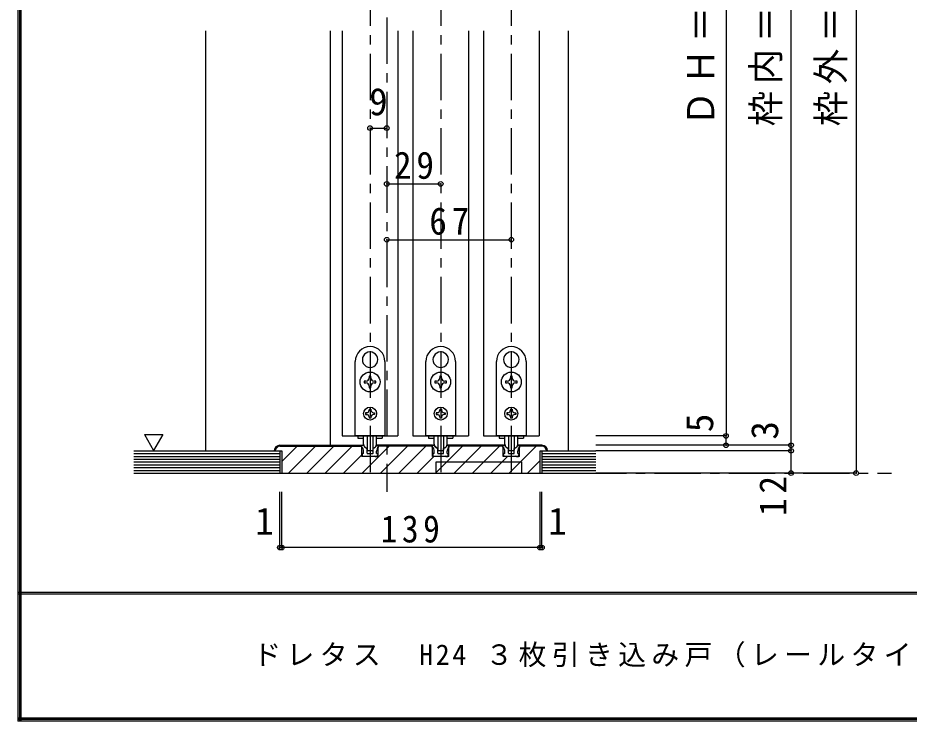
# Model space of a CAD drawing. Units: millimetres at full size, sheet at 1:5. Extents: x -973 to 977, y -718 to 696.
# Drawn here: x -973.3 to -493.8, y -700.8 to -322.7 of the extents above; entities that cross this region are included whole.
import ezdxf
from ezdxf.enums import TextEntityAlignment as Align

# ---------------------------------------------------------------- set-up
doc = ezdxf.new("R2010")
doc.units = ezdxf.units.MM
doc.header["$LTSCALE"] = 5
doc.header["$PDMODE"] = 32
doc.header["$PDSIZE"] = 2.5
doc.linetypes.add('CHAIN1', pattern=[8, 5, -1, 1, -1])
doc.linetypes.add('DASHED1', pattern=[1.8, 1.2, -0.6])
for name, color, linetype in [('0-1_通り芯', 4, 'CHAIN1'), ('0-3_仕上げ', 2, 'Continuous'), ('0-4_枠', 3, 'Continuous'), ('0-6_扉', 6, 'Continuous'), ('0-7_金物', 7, 'Continuous'), ('0-A_文字', 7, 'Continuous'), ('0-B_寸法', 7, 'Continuous'), ('0-C_ハッチ', 4, 'DASHED1'), ('F-1_枠', 6, 'Continuous'), ('F-A_文字', 7, 'Continuous')]:
    doc.layers.add(name, color=color, linetype=linetype)
doc.styles.add('ＭＳ ゴシック', font='')
doc.styles.get('ＭＳ ゴシック').set_extended_font_data('MS Gothic')

msp = doc.modelspace()

# ---------------------------------------------------------------- linework, layer by layer
at = {"layer": '0-1_通り芯'}
for p, q in [((-774.847, -2.5), (-774.847, -577.5)), ((-783.847, -62), (-783.847, -567.5)), ((-745.847, -62), (-745.847, -567.5)), ((-707.847, -62), (-707.847, -567.5)), ((-910.847, -567.5), (-503.347, -567.5))]:
    msp.add_line(p, q, dxfattribs=at)
at = {"layer": '0-3_仕上げ'}
for p, q in [((-910.847, -555.5), (-832.347, -555.5)), ((-832.347, -555.5), (-832.347, -567.5)), ((-691.347, -555.5), (-691.347, -567.5)), ((-691.347, -555.5), (-662.347, -555.5)), ((-910.847, -567.5), (-662.347, -567.5))]:
    msp.add_line(p, q, dxfattribs=at)
at = {"layer": '0-3_仕上げ', "color": 7}
for p, q in [((-910.847, -557), (-832.347, -557)), ((-910.847, -558.5), (-832.347, -558.5)), ((-910.847, -560), (-832.347, -560)), ((-691.347, -557), (-662.347, -557)), ((-691.347, -558.5), (-662.347, -558.5)), ((-691.347, -560), (-662.347, -560)), ((-910.847, -561.5), (-832.347, -561.5)), ((-910.847, -563), (-832.347, -563)), ((-910.847, -564.5), (-832.347, -564.5)), ((-691.347, -561.5), (-662.347, -561.5)), ((-691.347, -563), (-662.347, -563)), ((-691.347, -564.5), (-662.347, -564.5)), ((-910.847, -566), (-832.347, -566)), ((-691.347, -566), (-662.347, -566))]:
    msp.add_line(p, q, dxfattribs=at)
at = {"layer": '0-4_枠', "color": 4}
for p, q in [((-872.347, -329.75), (-872.347, -555.5)), ((-805.347, -329.75), (-805.347, -552.5)), ((-677.347, -329.75), (-677.347, -555.5))]:
    msp.add_line(p, q, dxfattribs=at)
at = {"layer": '0-4_枠'}
for p, q in [((-835.347, -555.5), (-831.347, -555.5)), ((-832.347, -552.5), (-788.247, -552.5)), ((-832.347, -553), (-788.247, -553)), ((-831.347, -555.5), (-831.347, -567.5)), ((-779.447, -558.5), (-779.447, -552.5)), ((-750.247, -552.5), (-779.447, -552.5)), ((-750.247, -553), (-779.447, -553)), ((-750.247, -558.5), (-750.247, -552.5)), ((-741.447, -558.5), (-741.447, -552.5)), ((-712.247, -552.5), (-741.447, -552.5)), ((-712.247, -553), (-741.447, -553)), ((-712.247, -558.5), (-712.247, -552.5)), ((-703.447, -558.5), (-703.447, -552.5)), ((-691.347, -552.5), (-703.447, -552.5)), ((-691.347, -553), (-703.447, -553)), ((-741.447, -558.5), (-750.247, -558.5)), ((-703.447, -558.5), (-712.247, -558.5))]:
    msp.add_line(p, q, dxfattribs=at)
for points in [[(-832.347, -567.5), (-692.347, -567.5), (-692.347, -555.5), (-688.347, -555.5)], [(-779.447, -558.5), (-788.247, -558.5), (-788.247, -552.5)], [(-748.347, -567.5), (-748.347, -561.5), (-702.347, -561.5), (-702.347, -567.5)]]:
    msp.add_lwpolyline(points, dxfattribs=at)
for centre, radius, start, end in [((-832.347, -555.5), 3, 90, 180), ((-832.347, -555.5), 2.5, 90, 180), ((-691.347, -555.5), 3, 0, 90), ((-691.347, -555.5), 2.5, 0, 90)]:
    msp.add_arc(centre, radius, start, end, dxfattribs=at)
at = {"layer": '0-6_扉'}
for p, q in [((-798.847, -329.75), (-798.847, -547.5)), ((-768.847, -329.75), (-768.847, -547.5)), ((-760.847, -329.75), (-760.847, -547.5)), ((-730.847, -329.75), (-730.847, -547.5)), ((-722.847, -329.75), (-722.847, -547.5)), ((-692.847, -329.75), (-692.847, -547.5)), ((-798.847, -547.5), (-768.847, -547.5)), ((-760.847, -547.5), (-730.847, -547.5)), ((-722.847, -547.5), (-692.847, -547.5))]:
    msp.add_line(p, q, dxfattribs=at)
at = {"layer": '0-7_金物'}
for p, q in [((-783.946, -502.351), (-783.847, -502.45)), ((-783.748, -502.351), (-783.847, -502.45)), ((-745.946, -502.351), (-745.847, -502.45)), ((-745.748, -502.351), (-745.847, -502.45)), ((-707.946, -502.351), (-707.847, -502.45)), ((-707.748, -502.351), (-707.847, -502.45)), ((-791.847, -547.5), (-791.847, -507.5)), ((-775.847, -507.5), (-775.847, -547.5)), ((-753.847, -547.5), (-753.847, -507.5)), ((-737.847, -507.5), (-737.847, -547.5)), ((-715.847, -547.5), (-715.847, -507.5)), ((-699.847, -507.5), (-699.847, -547.5)), ((-787.489, -508.489), (-787.354, -508.525)), ((-787.391, -508.66), (-787.354, -508.525)), ((-780.205, -508.489), (-780.34, -508.525)), ((-780.303, -508.66), (-780.34, -508.525)), ((-749.489, -508.489), (-749.354, -508.525)), ((-749.391, -508.66), (-749.354, -508.525)), ((-742.205, -508.489), (-742.34, -508.525)), ((-742.303, -508.66), (-742.34, -508.525)), ((-711.489, -508.489), (-711.354, -508.525)), ((-711.391, -508.66), (-711.354, -508.525)), ((-704.205, -508.489), (-704.34, -508.525)), ((-704.303, -508.66), (-704.34, -508.525)), ((-784.347, -515.35), (-784.347, -516.3)), ((-783.347, -515.35), (-784.347, -515.35)), ((-783.347, -516.3), (-783.347, -515.35)), ((-746.347, -515.35), (-746.347, -516.3)), ((-745.347, -515.35), (-746.347, -515.35)), ((-745.347, -516.3), (-745.347, -515.35)), ((-708.347, -515.35), (-708.347, -516.3)), ((-707.347, -515.35), (-708.347, -515.35)), ((-707.347, -516.3), (-707.347, -515.35)), ((-786.047, -518), (-786.997, -518)), ((-786.997, -518), (-786.997, -519)), ((-786.997, -519), (-786.047, -519)), ((-783.347, -521.65), (-783.347, -520.7)), ((-780.697, -518), (-781.647, -518)), ((-781.647, -519), (-780.697, -519)), ((-780.697, -519), (-780.697, -518)), ((-748.047, -518), (-748.997, -518)), ((-748.997, -518), (-748.997, -519)), ((-748.997, -519), (-748.047, -519)), ((-745.347, -521.65), (-745.347, -520.7)), ((-742.697, -518), (-743.647, -518)), ((-743.647, -519), (-742.697, -519)), ((-742.697, -519), (-742.697, -518)), ((-710.047, -518), (-710.997, -518)), ((-710.997, -518), (-710.997, -519)), ((-710.997, -519), (-710.047, -519)), ((-707.347, -521.65), (-707.347, -520.7)), ((-704.697, -518), (-705.647, -518)), ((-705.647, -519), (-704.697, -519)), ((-704.697, -519), (-704.697, -518)), ((-785.647, -535), (-786.247, -535)), ((-786.247, -535), (-786.247, -536)), ((-786.247, -536), (-785.647, -536)), ((-784.347, -533.1), (-783.347, -533.1)), ((-784.347, -533.1), (-784.347, -533.7)), ((-783.347, -533.1), (-783.347, -533.7)), ((-782.047, -535), (-781.447, -535)), ((-747.647, -535), (-748.247, -535)), ((-748.247, -535), (-748.247, -536)), ((-748.247, -536), (-747.647, -536)), ((-746.347, -533.1), (-745.347, -533.1)), ((-746.347, -533.1), (-746.347, -533.7)), ((-745.347, -533.1), (-745.347, -533.7)), ((-744.047, -535), (-743.447, -535)), ((-709.647, -535), (-710.247, -535)), ((-710.247, -535), (-710.247, -536)), ((-710.247, -536), (-709.647, -536)), ((-708.347, -533.1), (-707.347, -533.1)), ((-708.347, -533.1), (-708.347, -533.7)), ((-707.347, -533.1), (-707.347, -533.7)), ((-706.047, -535), (-705.447, -535)), ((-784.347, -537.3), (-784.347, -537.9)), ((-783.347, -537.9), (-784.347, -537.9)), ((-783.347, -537.3), (-783.347, -537.9)), ((-746.347, -537.3), (-746.347, -537.9)), ((-745.347, -537.9), (-746.347, -537.9)), ((-745.347, -537.3), (-745.347, -537.9)), ((-708.347, -537.3), (-708.347, -537.9)), ((-707.347, -537.9), (-708.347, -537.9)), ((-707.347, -537.3), (-707.347, -537.9)), ((-775.847, -547.5), (-791.847, -547.5)), ((-790.447, -547.5), (-790.447, -548.7)), ((-790.447, -548.7), (-787.315, -548.7)), ((-787.347, -551.921), (-787.347, -547.5)), ((-785.347, -547.5), (-785.347, -555.121)), ((-782.347, -547.5), (-782.347, -555.121)), ((-780.379, -548.7), (-777.247, -548.7)), ((-780.347, -551.921), (-780.347, -547.5)), ((-777.247, -547.5), (-777.247, -548.7)), ((-737.847, -547.5), (-753.847, -547.5)), ((-752.447, -547.5), (-752.447, -548.7)), ((-752.447, -548.7), (-749.315, -548.7)), ((-749.347, -551.921), (-749.347, -547.5)), ((-747.347, -547.5), (-747.347, -555.121)), ((-744.347, -547.5), (-744.347, -555.121)), ((-742.379, -548.7), (-739.247, -548.7)), ((-742.347, -551.921), (-742.347, -547.5)), ((-739.247, -547.5), (-739.247, -548.7)), ((-699.847, -547.5), (-715.847, -547.5)), ((-714.447, -547.5), (-714.447, -548.7)), ((-714.447, -548.7), (-711.315, -548.7)), ((-711.347, -551.921), (-711.347, -547.5)), ((-709.347, -547.5), (-709.347, -555.121)), ((-706.347, -547.5), (-706.347, -555.121)), ((-704.379, -548.7), (-701.247, -548.7)), ((-704.347, -551.921), (-704.347, -547.5)), ((-701.247, -547.5), (-701.247, -548.7)), ((-788.347, -552.5), (-787.804, -552.5)), ((-788.347, -553.5), (-788.347, -552.5)), ((-786.185, -553.912), (-787.45, -552.646)), ((-787.347, -557), (-787.347, -555.736)), ((-785.973, -554), (-785.647, -554)), ((-785.447, -556.7), (-785.447, -554.2)), ((-782.647, -555.421), (-785.047, -555.421)), ((-782.247, -556.7), (-782.247, -554.2)), ((-781.721, -554), (-782.047, -554)), ((-781.509, -553.912), (-780.243, -552.646)), ((-780.347, -557), (-780.347, -555.736)), ((-750.347, -552.5), (-749.804, -552.5)), ((-750.347, -553.5), (-750.347, -552.5)), ((-748.185, -553.912), (-749.45, -552.646)), ((-749.347, -557), (-749.347, -555.736)), ((-747.973, -554), (-747.647, -554)), ((-747.447, -556.7), (-747.447, -554.2)), ((-744.647, -555.421), (-747.047, -555.421)), ((-744.247, -556.7), (-744.247, -554.2)), ((-743.721, -554), (-744.047, -554)), ((-743.509, -553.912), (-742.243, -552.646)), ((-742.347, -557), (-742.347, -555.736)), ((-712.347, -552.5), (-711.804, -552.5)), ((-712.347, -553.5), (-712.347, -552.5)), ((-710.185, -553.912), (-711.45, -552.646)), ((-711.347, -557), (-711.347, -555.736)), ((-709.973, -554), (-709.647, -554)), ((-709.447, -556.7), (-709.447, -554.2)), ((-706.647, -555.421), (-709.047, -555.421)), ((-706.247, -556.7), (-706.247, -554.2)), ((-705.721, -554), (-706.047, -554)), ((-705.509, -553.912), (-704.243, -552.646)), ((-704.347, -557), (-704.347, -555.736)), ((-787.647, -558.5), (-788.133, -557.274)), ((-787.347, -557), (-787.947, -557)), ((-786.547, -558.5), (-787.647, -558.5)), ((-786.547, -558.5), (-786.347, -558.3)), ((-786.347, -558.3), (-786.147, -558.5)), ((-781.547, -558.5), (-786.147, -558.5)), ((-783.847, -557.3), (-783.547, -557)), ((-783.547, -557), (-782.547, -557)), ((-781.347, -558.3), (-781.547, -558.5)), ((-781.147, -558.5), (-781.347, -558.3)), ((-781.147, -558.5), (-780.047, -558.5)), ((-780.347, -557), (-779.747, -557)), ((-780.047, -558.5), (-779.561, -557.274)), ((-749.647, -558.5), (-750.133, -557.274)), ((-749.347, -557), (-749.947, -557)), ((-748.547, -558.5), (-749.647, -558.5)), ((-748.547, -558.5), (-748.347, -558.3)), ((-748.347, -558.3), (-748.147, -558.5)), ((-743.547, -558.5), (-748.147, -558.5)), ((-745.847, -557.3), (-745.547, -557)), ((-745.547, -557), (-744.547, -557)), ((-743.347, -558.3), (-743.547, -558.5)), ((-743.147, -558.5), (-743.347, -558.3)), ((-743.147, -558.5), (-742.047, -558.5)), ((-742.347, -557), (-741.747, -557)), ((-742.047, -558.5), (-741.561, -557.274)), ((-711.647, -558.5), (-712.133, -557.274)), ((-711.347, -557), (-711.947, -557)), ((-710.547, -558.5), (-711.647, -558.5)), ((-710.547, -558.5), (-710.347, -558.3)), ((-710.347, -558.3), (-710.147, -558.5)), ((-705.547, -558.5), (-710.147, -558.5)), ((-707.847, -557.3), (-707.547, -557)), ((-707.547, -557), (-706.547, -557)), ((-705.347, -558.3), (-705.547, -558.5)), ((-705.147, -558.5), (-705.347, -558.3)), ((-705.147, -558.5), (-704.047, -558.5)), ((-704.347, -557), (-703.747, -557)), ((-704.047, -558.5), (-703.561, -557.274))]:
    msp.add_line(p, q, dxfattribs=at)
for points in [[(-784.347, -520.7), (-784.347, -521.65), (-783.347, -521.65)], [(-746.347, -520.7), (-746.347, -521.65), (-745.347, -521.65)], [(-708.347, -520.7), (-708.347, -521.65), (-707.347, -521.65)], [(-781.447, -535), (-781.447, -536), (-782.047, -536)], [(-743.447, -535), (-743.447, -536), (-744.047, -536)], [(-705.447, -535), (-705.447, -536), (-706.047, -536)], [(-779.347, -553.5), (-779.347, -552.5), (-779.89, -552.5)], [(-741.347, -553.5), (-741.347, -552.5), (-741.89, -552.5)], [(-703.347, -553.5), (-703.347, -552.5), (-703.89, -552.5)], [(-785.147, -557), (-784.147, -557), (-783.847, -557.3)], [(-747.147, -557), (-746.147, -557), (-745.847, -557.3)], [(-709.147, -557), (-708.147, -557), (-707.847, -557.3)]]:
    msp.add_lwpolyline(points, dxfattribs=at)
for centre, radius in [((-783.847, -518.5), 5.35), ((-745.847, -518.5), 5.35), ((-707.847, -518.5), 5.35), ((-783.847, -535.5), 3.5), ((-745.847, -535.5), 3.5), ((-707.847, -535.5), 3.5)]:
    msp.add_circle(centre, radius, dxfattribs=at)
for centre, radius, start, end in [((-783.847, -507.5), 8, 0, 180), ((-783.847, -506.5), 4.15, 91.3645, 208.6355), ((-783.847, -506.5), 4.15, 331.3645, 88.6355), ((-745.847, -507.5), 8, 0, 180), ((-745.847, -506.5), 4.15, 91.3645, 208.6355), ((-745.847, -506.5), 4.15, 331.3645, 88.6355), ((-707.847, -507.5), 8, 0, 180), ((-707.847, -506.5), 4.15, 91.3645, 208.6355), ((-707.847, -506.5), 4.15, 331.3645, 88.6355), ((-783.847, -506.5), 4.15, 211.3645, 328.6355), ((-745.847, -506.5), 4.15, 211.3645, 328.6355), ((-707.847, -506.5), 4.15, 211.3645, 328.6355), ((-786.047, -516.3), 1.7, 270, 0), ((-781.647, -516.3), 1.7, 180, 270), ((-748.047, -516.3), 1.7, 270, 0), ((-743.647, -516.3), 1.7, 180, 270), ((-710.047, -516.3), 1.7, 270, 0), ((-705.647, -516.3), 1.7, 180, 270), ((-786.047, -520.7), 1.7, 0, 90), ((-781.647, -520.7), 1.7, 90, 180), ((-748.047, -520.7), 1.7, 0, 90), ((-743.647, -520.7), 1.7, 90, 180), ((-710.047, -520.7), 1.7, 0, 90), ((-705.647, -520.7), 1.7, 90, 180), ((-785.647, -533.7), 1.3, 270, 0), ((-785.647, -537.3), 1.3, 0, 90), ((-782.047, -533.7), 1.3, 180, 270), ((-782.047, -537.3), 1.3, 90, 180), ((-747.647, -533.7), 1.3, 270, 0), ((-747.647, -537.3), 1.3, 0, 90), ((-744.047, -533.7), 1.3, 180, 270), ((-744.047, -537.3), 1.3, 90, 180), ((-709.647, -533.7), 1.3, 270, 0), ((-709.647, -537.3), 1.3, 0, 90), ((-706.047, -533.7), 1.3, 180, 270), ((-706.047, -537.3), 1.3, 90, 180), ((-790.347, -555.736), 3, 0, 48.19), ((-787.804, -553), 0.5, 45, 90), ((-785.347, -551.921), 2, 180, 264.78409), ((-785.973, -553.7), 0.3, 225, 270), ((-785.647, -554.2), 0.2, 0, 90), ((-785.547, -554.112), 0.2, 0, 84.78409), ((-785.047, -555.121), 0.3, 180, 270), ((-782.647, -555.121), 0.3, 270, 0), ((-782.147, -554.112), 0.2, 95.21591, 180), ((-782.047, -554.2), 0.2, 90, 180), ((-782.347, -551.921), 2, 275.21591, 0), ((-781.721, -553.7), 0.3, 270, 315), ((-777.347, -555.736), 3, 131.81, 180), ((-779.89, -553), 0.5, 90, 135), ((-752.347, -555.736), 3, 0, 48.19), ((-749.804, -553), 0.5, 45, 90), ((-747.347, -551.921), 2, 180, 264.78409), ((-747.973, -553.7), 0.3, 225, 270), ((-747.647, -554.2), 0.2, 0, 90), ((-747.547, -554.112), 0.2, 0, 84.78409), ((-747.047, -555.121), 0.3, 180, 270), ((-744.647, -555.121), 0.3, 270, 0), ((-744.147, -554.112), 0.2, 95.21591, 180), ((-744.047, -554.2), 0.2, 90, 180), ((-744.347, -551.921), 2, 275.21591, 0), ((-743.721, -553.7), 0.3, 270, 315), ((-739.347, -555.736), 3, 131.81, 180), ((-741.89, -553), 0.5, 90, 135), ((-714.347, -555.736), 3, 0, 48.19), ((-711.804, -553), 0.5, 45, 90), ((-709.347, -551.921), 2, 180, 264.78409), ((-709.973, -553.7), 0.3, 225, 270), ((-709.647, -554.2), 0.2, 0, 90), ((-709.547, -554.112), 0.2, 0, 84.78409), ((-709.047, -555.121), 0.3, 180, 270), ((-706.647, -555.121), 0.3, 270, 0), ((-706.147, -554.112), 0.2, 95.21591, 180), ((-706.047, -554.2), 0.2, 90, 180), ((-706.347, -551.921), 2, 275.21591, 0), ((-705.721, -553.7), 0.3, 270, 315), ((-701.347, -555.736), 3, 131.81, 180), ((-703.89, -553), 0.5, 90, 135), ((-787.947, -557.2), 0.2, 90, 201.616), ((-785.147, -556.7), 0.3, 180, 270), ((-782.547, -556.7), 0.3, 270, 0), ((-779.747, -557.2), 0.2, 338.384, 90), ((-749.947, -557.2), 0.2, 90, 201.616), ((-747.147, -556.7), 0.3, 180, 270), ((-744.547, -556.7), 0.3, 270, 0), ((-741.747, -557.2), 0.2, 338.384, 90), ((-711.947, -557.2), 0.2, 90, 201.616), ((-709.147, -556.7), 0.3, 180, 270), ((-706.547, -556.7), 0.3, 270, 0), ((-703.747, -557.2), 0.2, 338.384, 90)]:
    msp.add_arc(centre, radius, start, end, dxfattribs=at)
at = {"layer": '0-A_文字'}
for p, q in [((-905.282, -546.686), (-895.282, -546.686)), ((-905.282, -546.686), (-900.282, -555.347)), ((-895.282, -546.686), (-900.282, -555.347))]:
    msp.add_line(p, q, dxfattribs=at)
at = {"layer": '0-B_寸法', "color": 4}
for p, q in [((-557.347, -552.5), (-557.347, -48)), ((-522.347, -48), (-522.347, -567.5)), ((-592.347, -78), (-592.347, -547.5)), ((-783.847, -382), (-774.847, -382)), ((-774.847, -412), (-745.847, -412)), ((-774.847, -442), (-707.847, -442)), ((-592.347, -547.5), (-662.347, -547.5)), ((-592.347, -552.5), (-592.347, -547.5)), ((-592.347, -552.5), (-662.347, -552.5)), ((-557.347, -552.5), (-662.347, -552.5)), ((-557.347, -555.5), (-662.347, -555.5)), ((-557.347, -555.5), (-557.347, -552.5)), ((-557.347, -567.5), (-557.347, -555.5)), ((-522.347, -567.5), (-662.347, -567.5)), ((-692.347, -607.5), (-692.347, -577.5)), ((-691.347, -607.5), (-691.347, -577.5)), ((-691.347, -607.5), (-692.347, -607.5))]:
    msp.add_line(p, q, dxfattribs=at)
for points in [[(-831.347, -607.5), (-832.347, -607.5), (-832.347, -577.5)], [(-692.347, -607.5), (-831.347, -607.5), (-831.347, -577.5)]]:
    msp.add_lwpolyline(points, dxfattribs=at)
at = {"layer": '0-B_寸法'}
for p in [(-783.847, -382), (-774.847, -382), (-774.847, -412), (-745.847, -412), (-774.847, -442), (-707.847, -442), (-592.347, -547.5), (-592.347, -552.5), (-557.347, -552.5), (-557.347, -555.5), (-557.347, -567.5), (-522.347, -567.5), (-832.347, -607.5), (-831.347, -607.5), (-692.347, -607.5), (-691.347, -607.5)]:
    msp.add_point(p, dxfattribs=at)
at = {"layer": '0-C_ハッチ', "linetype": 'Continuous'}
for p, q in [((-833.195, -553.148), (-834.699, -554.652)), ((-823.147, -553), (-831.347, -561.2)), ((-813.248, -553), (-827.748, -567.5)), ((-803.348, -553), (-817.848, -567.5)), ((-793.449, -553), (-807.949, -567.5)), ((-773.65, -553), (-788.15, -567.5)), ((-763.75, -553), (-778.25, -567.5)), ((-753.851, -553), (-768.351, -567.5)), ((-734.052, -553), (-748.552, -567.5)), ((-724.152, -553), (-738.652, -567.5)), ((-714.253, -553), (-728.753, -567.5)), ((-694.454, -553), (-708.954, -567.5)), ((-788.247, -557.698), (-798.049, -567.5)), ((-749.451, -558.5), (-758.451, -567.5)), ((-709.853, -558.5), (-718.853, -567.5)), ((-692.347, -560.793), (-699.054, -567.5))]:
    msp.add_line(p, q, dxfattribs=at)
at = {"layer": 'F-1_枠'}
for p, q in [((-973.347, 695.833), (-973.347, -700.833)), ((-972.514, 695.833), (-972.514, -700.833)), ((-971.68, 695.833), (-971.68, -700.833)), ((976.653, -631.667), (-973.347, -631.667)), ((976.653, -632.5), (-973.347, -632.5)), ((976.653, -699.167), (-973.347, -699.167)), ((976.653, -700), (-973.347, -700)), ((976.653, -700.833), (-973.347, -700.833))]:
    msp.add_line(p, q, dxfattribs=at)

# ---------------------------------------------------------------- texts
at = {"layer": '0-B_寸法', "style": 'ＭＳ ゴシック'}
for s, p in [('9', (-784.347, -379.5)), ('1', (-845.647, -605)), ('1', (-688.047, -605))]:
    msp.add_text(s, height=14.66, dxfattribs=at).set_placement(p, align=Align.BOTTOM_LEFT)
for s, p in [('5', (-594.847, -545.5)), ('3', (-559.847, -549.5))]:
    msp.add_text(s, height=14.66, rotation=90, dxfattribs=at).set_placement(p, align=Align.BOTTOM_LEFT)
at = {"layer": '0-B_寸法', "char_height": 14.66, "attachment_point": 7, "rotation": 90, "style": 'ＭＳ ゴシック'}
for s, insert in [('\\T1.19;\\W0.95;ＤＨ＝2,348', (-594.847, -381)), ('\\T1.19;\\W0.95;枠内＝2,367', (-559.847, -381)), ('\\T1.19;\\W0.95;枠外＝2,412', (-524.847, -381)), ('\\T1.27;\\W0.95;12', (-559.847, -590.544))]:
    msp.add_mtext(s, dxfattribs=dict(at, insert=insert))
at = {"layer": '0-B_寸法', "char_height": 14.66, "attachment_point": 7, "style": 'ＭＳ ゴシック'}
for s, insert in [('\\T1.27;\\W0.95;29', (-770.972, -409.5)), ('\\T1.27;\\W0.95;67', (-751.972, -439.5)), ('\\T1.27;\\W0.9;139', (-778.097, -605))]:
    msp.add_mtext(s, dxfattribs=dict(at, insert=insert))
at = {"layer": 'F-A_文字', "insert": (-846.68, -673.333), "char_height": 11, "attachment_point": 7, "style": 'ＭＳ ゴシック'}
msp.add_mtext('\\T1.19;ドレタス\u3000H24\\~３枚引き込み戸（レールタイプ）固定枠195㎜幅\u30003方枠＋敷居Q型／床直付けレール', dxfattribs=at)

doc.saveas('drawing.dxf')
